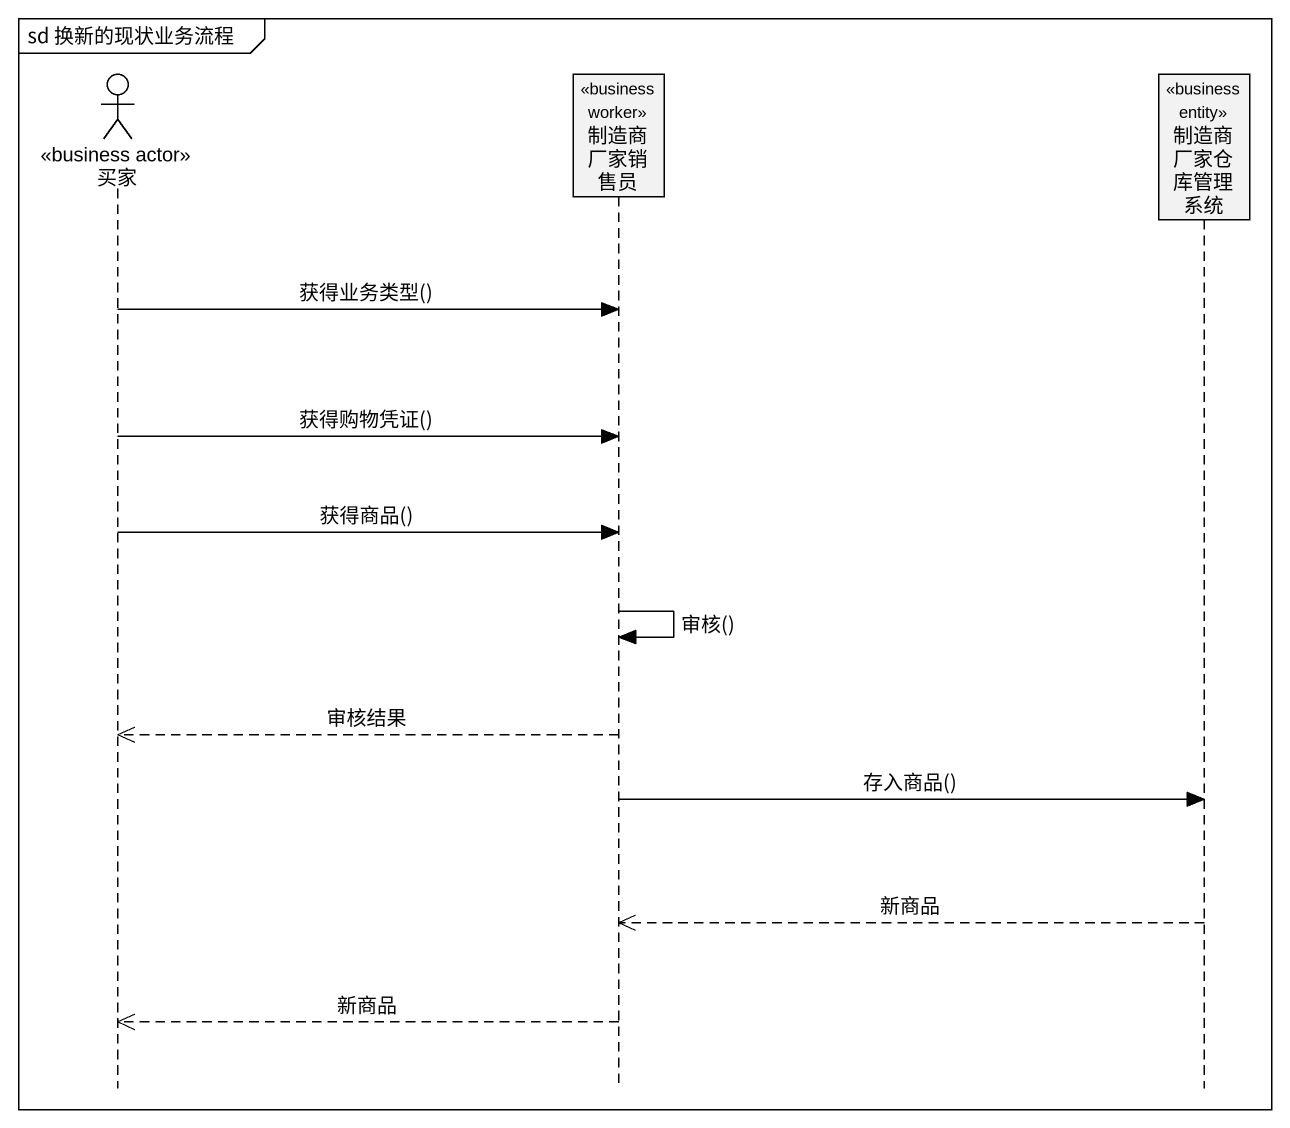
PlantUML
@startuml
mainframe sd 换新的现状业务流程
hide footbox
actor 买家 <<business actor>>
participant 制造商厂家销售员 <<business worker>>
participant 制造商厂家仓库管理系统 <<business entity>>

买家 -> 制造商厂家销售员 : 获得业务类型()
买家 -> 制造商厂家销售员 : 获得购物凭证()
买家 -> 制造商厂家销售员 : 获得商品()
制造商厂家销售员 -> 制造商厂家销售员 : 审核()
制造商厂家销售员 -->> 买家 : 审核结果
制造商厂家销售员 -> 制造商厂家仓库管理系统 : 存入商品()
制造商厂家仓库管理系统 -->> 制造商厂家销售员 : 新商品
制造商厂家销售员 -->> 买家 : 新商品
@enduml
